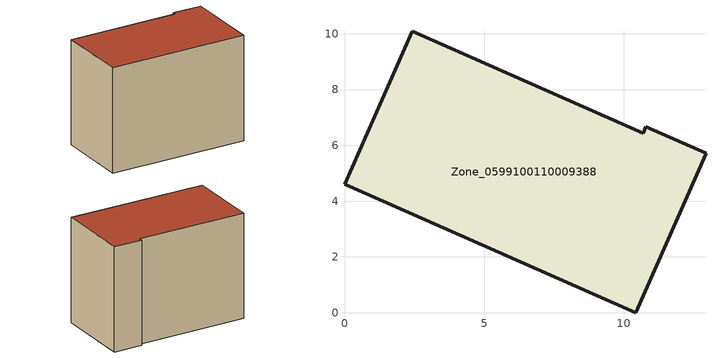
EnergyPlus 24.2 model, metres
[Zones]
Zone_0599100110009388
 floor ground (C_G): 10.43,0 0,4.61 2.42,10.09 10.7,6.43 10.8,6.67 12.95,5.72 z0
 wall outside (C_F): 10.43,0 12.95,5.72 10.8,6.67 10.7,6.43 2.42,10.09 0,4.61 10.43,0 z0:8.58
 roof outside (C_R): 0,4.61 10.43,0 12.95,5.72 10.8,6.67 10.7,6.43 2.42,10.09 z8.58
[BUILDING]
Pand.0599100110009388: North Axis=0; Terrain=City; Loads Convergence Tolerance Value=0.04; Temperature Convergence Tolerance Value=0.4; Solar Distribution=FullExterior; Maximum Number of Warmup Days=25; Minimum Number of Warmup Days=1
[Site:Location]
Rotterdam.The.Hague.AP_ZH_NLD Design_Conditions: Latitude=51.96; Longitude=4.45; Time Zone=1; Elevation=-4.5
[SITE:GROUNDTEMPERATURE:BUILDINGSURFACE]
18, 18, 18, 18, 18, 18, 18, 18, 18, 18, 18, 18
[MATERIAL] Thermal Absorptance=0.9; Solar Absorptance=0.7; Visible Absorptance=0.7
Name | Roughness | Thickness | Conductivity | Density | Specific Heat
G.TI.2015-2018 | MediumSmooth | 0.15 | 0.0428571 | 540 | 1210
F.TI.2015-2018 | Rough | 0.3 | 0.0666667 | 1920 | 840
R.TI.2015-2018 | MediumRough | 0.2 | 0.0333333 | 1500 | 1000
[CONSTRUCTION]
C_G: G.TI.2015-2018
C_F: F.TI.2015-2018
C_R: R.TI.2015-2018
[ZONE]
Zone_0599100110009388: Type=1; Multiplier=1; Ceiling Height=Autocalculate; Volume=Autocalculate; Floor Area=autocalculate; Part of Total Floor Area=Yes
[ZONEINFILTRATION:DESIGNFLOWRATE]
Infil_Zone_0599100110009388: Zone or ZoneList or Space or SpaceList=Zone_0599100110009388; Schedule=AlwaysOn; Design Flow Rate Calculation Method=Flow/Area; Flow Rate per Floor Area=0.0015; Constant Term Coefficient=1; Temperature Term Coefficient=0; Velocity Term Coefficient=0; Velocity Squared Term Coefficient=0
[HVACTEMPLATE:ZONE:IDEALLOADSAIRSYSTEM]
Zone_0599100110009388: Maximum Heating Supply Air Temperature=50; Minimum Cooling Supply Air Temperature=13; Maximum Heating Supply Air Humidity Ratio=0.0156; Minimum Cooling Supply Air Humidity Ratio=0.0077; Heating Limit=NoLimit; Cooling Limit=NoLimit; Dehumidification Control Type=ConstantSensibleHeatRatio; Cooling Sensible Heat Ratio=0.7; Dehumidification Setpoint=60; Humidification Control Type=None; Humidification Setpoint=30; Outdoor Air Method=None; Outdoor Air Flow Rate per Person=0.00944; Outdoor Air Flow Rate per Zone Floor Area=0; Outdoor Air Flow Rate per Zone=0; Demand Controlled Ventilation Type=None; Outdoor Air Economizer Type=NoEconomizer; Heat Recovery Type=None; Sensible Heat Recovery Effectiveness=0.7; Latent Heat Recovery Effectiveness=0.65
[ZONECONTROL:THERMOSTAT]
ThermostatControl_Zone_0599100110009388: Zone or ZoneList=Zone_0599100110009388; Control Type Schedule=DualSetpointControlType; Control 1=Thermostat_Zone_0599100110009388; Temperature Difference Between Cutout And Setpoint=0
[THERMOSTATSETPOINT:DUALSETPOINT]
Thermostat_Zone_0599100110009388: Heating Setpoint Temperature Schedule=HeatingSetpoint_Zone_0599100110009388; Cooling Setpoint Temperature Schedule=CoolingSetpoint_Zone_0599100110009388
[SCHEDULE:COMPACT]
HeatingSetpoint_Zone_0599100110009388: Through: 12/31, For: AllDays, Until: 24:00, 21
CoolingSetpoint_Zone_0599100110009388: Through: 12/31, For: AllDays, Until: 24:00, 24
DualSetpointControlType: Through: 12/31, For: AllDays, Until: 24:00, 4
AlwaysOn: Through: 12/31, For: AllDays, Until: 24:00, 1
